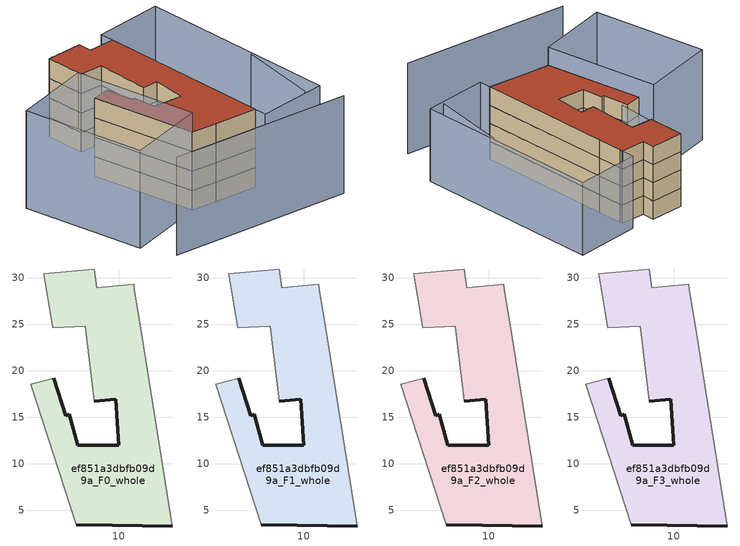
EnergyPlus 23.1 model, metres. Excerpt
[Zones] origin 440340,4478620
ef851a3dbfb09d9a_F0_whole
 floor ground (EU_floor_Construction): 11.57,29.29 11.66,28.73 12.3,24.89 15.75,3.33 9.3,3.43 5.4,3.49 0.5,18.54 3,19.2 4.28,15.2 4.67,15.33 5.55,12.03 10,11.99 9.65,16.95 7.36,16.73 6.36,24.78 2.86,24.62 1.94,30.41 7.32,30.94 7.6,28.93 z0
 wall outside (EU_wall_Construction): 7.36,16.73 9.65,16.95 10,11.99 5.55,12.03 4.67,15.33 4.28,15.2 3,19.2 / 5.4,3.49 9.3,3.43 15.75,3.33 z0:3
 wall adiabatic (EU_wall_Construction): 15.75,3.33 12.3,24.89 11.66,28.73 11.57,29.29 7.6,28.93 7.32,30.94 1.94,30.41 2.86,24.62 6.36,24.78 7.36,16.73 / 3,19.2 0.5,18.54 5.4,3.49 z0:3
ef851a3dbfb09d9a_F1_whole
 floor to ef851a3dbfb09d9a_F0_whole (EU_floor_Construction): 11.57,29.29 11.66,28.73 12.3,24.89 15.75,3.33 9.3,3.43 5.4,3.49 0.5,18.54 3,19.2 4.28,15.2 4.67,15.33 5.55,12.03 10,11.99 9.65,16.95 7.36,16.73 6.36,24.78 2.86,24.62 1.94,30.41 7.32,30.94 7.6,28.93 z3
 wall outside (EU_wall_Construction): 7.36,16.73 9.65,16.95 10,11.99 5.55,12.03 4.67,15.33 4.28,15.2 3,19.2 / 5.4,3.49 9.3,3.43 15.75,3.33 z3:6
 wall adiabatic (EU_wall_Construction): 15.75,3.33 12.3,24.89 11.66,28.73 11.57,29.29 7.6,28.93 7.32,30.94 1.94,30.41 2.86,24.62 6.36,24.78 7.36,16.73 / 3,19.2 0.5,18.54 5.4,3.49 z3:6
ef851a3dbfb09d9a_F2_whole
 floor to ef851a3dbfb09d9a_F1_whole (EU_floor_Construction): 11.57,29.29 11.66,28.73 12.3,24.89 15.75,3.33 9.3,3.43 5.4,3.49 0.5,18.54 3,19.2 4.28,15.2 4.67,15.33 5.55,12.03 10,11.99 9.65,16.95 7.36,16.73 6.36,24.78 2.86,24.62 1.94,30.41 7.32,30.94 7.6,28.93 z6
 wall outside (EU_wall_Construction): 7.36,16.73 9.65,16.95 10,11.99 5.55,12.03 4.67,15.33 4.28,15.2 3,19.2 / 5.4,3.49 9.3,3.43 15.75,3.33 z6:9
 wall adiabatic (EU_wall_Construction): 15.75,3.33 12.3,24.89 11.66,28.73 11.57,29.29 7.6,28.93 7.32,30.94 1.94,30.41 2.86,24.62 6.36,24.78 7.36,16.73 / 3,19.2 0.5,18.54 5.4,3.49 z6:9
ef851a3dbfb09d9a_F3_whole
 floor to ef851a3dbfb09d9a_F2_whole (EU_floor_Construction): 11.57,29.29 11.66,28.73 12.3,24.89 15.75,3.33 9.3,3.43 5.4,3.49 0.5,18.54 3,19.2 4.28,15.2 4.67,15.33 5.55,12.03 10,11.99 9.65,16.95 7.36,16.73 6.36,24.78 2.86,24.62 1.94,30.41 7.32,30.94 7.6,28.93 z9
 wall outside (EU_wall_Construction): 7.36,16.73 9.65,16.95 10,11.99 5.55,12.03 4.67,15.33 4.28,15.2 3,19.2 / 5.4,3.49 9.3,3.43 15.75,3.33 z9:12
 wall adiabatic (EU_wall_Construction): 15.75,3.33 12.3,24.89 11.66,28.73 11.57,29.29 7.6,28.93 7.32,30.94 1.94,30.41 2.86,24.62 6.36,24.78 7.36,16.73 / 3,19.2 0.5,18.54 5.4,3.49 z9:12
 roof outside (EU_roof_Construction): 15.75,3.33 12.3,24.89 11.66,28.73 11.57,29.29 7.6,28.93 7.32,30.94 1.94,30.41 2.86,24.62 6.36,24.78 7.36,16.73 9.65,16.95 10,11.99 5.55,12.03 4.67,15.33 4.28,15.2 3,19.2 0.5,18.54 5.4,3.49 9.3,3.43 z12
shading: 23.85,3.15 24.06,15.2 / 2.57,30.55 3.75,18.87 / 16.04,1.48 11.24,31.32 / 11.24,31.32 21.52,32.97 / 21.52,32.97 26.32,3.14 / 26.32,3.14 16.04,1.48 z0:12; -3.3,-4.6 24.2,-4.99 / -0.31,21.04 5.4,3.49 / 5.4,3.49 -6.1,-0.25 / -6.1,-0.25 -11.81,17.3 / -11.81,17.3 -0.31,21.04 z0:15
[Building]
EU S2 Campaign: North Axis=0; Terrain=City; Solar Distribution=FullExterior
[Site:Location]
Madrid: Latitude=40.5; Longitude=-3.5; Time Zone=1; Elevation=609
[SizingPeriod:WeatherFileDays]
AnnualSizingPeriod: Begin Month=1; Begin Day of Month=1; End Month=12; End Day of Month=31; Day of Week for Start Day=Monday; Use Weather File Daylight Saving Period=No; Use Weather File Rain and Snow Indicators=No
[MATERIAL]
EU_InternalMass_Material: Roughness=MediumRough; Thickness=0.1; Conductivity=1; Density=1800; Specific Heat=900; Thermal Absorptance=0.9; Solar Absorptance=0.7; Visible Absorptance=0.7
[MATERIAL:NOMASS] Roughness=MediumRough; Thermal Absorptance=0.9; Solar Absorptance=0.7; Visible Absorptance=0.7
Name | Thermal Resistance
EU_wall_NoMass | 0.419739
EU_roof_NoMass | 0.352165
EU_floor_NoMass | 0.608284
[CONSTRUCTION]
EU_wall_Construction: EU_wall_NoMass
EU_roof_Construction: EU_roof_NoMass
EU_floor_Construction: EU_floor_NoMass
EU_InternalMass_Construction: EU_InternalMass_Material
[ZONE] Type=1; Multiplier=1; Ceiling Height=autocalculate; Floor Area=autocalculate; Part of Total Floor Area=Yes
Name | Volume
ef851a3dbfb09d9a_F0_whole | 697.915
ef851a3dbfb09d9a_F1_whole; ef851a3dbfb09d9a_F2_whole; ef851a3dbfb09d9a_F3_whole | 697.916
[INTERNALMASS] Construction=EU_InternalMass_Construction; Surface Area=232.639
Name | Zone or ZoneList
ef851a3dbfb09d9a_F0_whole_EU_InternalMass | ef851a3dbfb09d9a_F0_whole
ef851a3dbfb09d9a_F1_whole_EU_InternalMass | ef851a3dbfb09d9a_F1_whole
ef851a3dbfb09d9a_F2_whole_EU_InternalMass | ef851a3dbfb09d9a_F2_whole
ef851a3dbfb09d9a_F3_whole_EU_InternalMass | ef851a3dbfb09d9a_F3_whole
[OTHEREQUIPMENT] Fuel Type=Electricity; Design Level Calculation Method=Watts/Area; Power per Zone Floor Area=1; Fraction Latent=0; Fraction Radiant=0; Fraction Lost=0; Carbon Dioxide Generation Rate=0; EndUse Subcategory=EU_Step8_InternalGains
Name | Zone or ZoneList or Space or SpaceList | Schedule
EU_Step8_InternalGain_ef851a3dbfb09d9a_F0_whole_f000 | ef851a3dbfb09d9a_F0_whole | EU_Step8_GainSchedule_ef851a3dbfb09d9a_F0_whole_f000
EU_Step8_InternalGain_ef851a3dbfb09d9a_F1_whole_f000 | ef851a3dbfb09d9a_F1_whole | EU_Step8_GainSchedule_ef851a3dbfb09d9a_F1_whole_f000
EU_Step8_InternalGain_ef851a3dbfb09d9a_F2_whole_f000 | ef851a3dbfb09d9a_F2_whole | EU_Step8_GainSchedule_ef851a3dbfb09d9a_F2_whole_f000
EU_Step8_InternalGain_ef851a3dbfb09d9a_F3_whole_f000 | ef851a3dbfb09d9a_F3_whole | EU_Step8_GainSchedule_ef851a3dbfb09d9a_F3_whole_f000
[ZONEVENTILATION:DESIGNFLOWRATE] Schedule=EU_AlwaysOn; Design Flow Rate Calculation Method=AirChanges/Hour; Air Changes per Hour=0.703302; Ventilation Type=Natural; Fan Pressure Rise=0; Fan Total Efficiency=1; Constant Term Coefficient=1; Temperature Term Coefficient=0; Velocity Term Coefficient=0; Velocity Squared Term Coefficient=0; Minimum Indoor Temperature=-100; Maximum Indoor Temperature=100; Delta Temperature=-100; Minimum Outdoor Temperature=-100; Maximum Outdoor Temperature=100; Maximum Wind Speed=40
Name | Zone or ZoneList or Space or SpaceList
EU_ConstantAir_ef851a3dbfb09d9a_F0_whole | ef851a3dbfb09d9a_F0_whole
EU_ConstantAir_ef851a3dbfb09d9a_F1_whole | ef851a3dbfb09d9a_F1_whole
EU_ConstantAir_ef851a3dbfb09d9a_F2_whole | ef851a3dbfb09d9a_F2_whole
EU_ConstantAir_ef851a3dbfb09d9a_F3_whole | ef851a3dbfb09d9a_F3_whole
[HVACTEMPLATE:THERMOSTAT] Constant Heating Setpoint=20; Constant Cooling Setpoint=50
EU_HeatOnly_ef851a3dbfb09d9a_F0_whole; EU_HeatOnly_ef851a3dbfb09d9a_F1_whole; EU_HeatOnly_ef851a3dbfb09d9a_F2_whole; EU_HeatOnly_ef851a3dbfb09d9a_F3_whole
[HVACTEMPLATE:ZONE:IDEALLOADSAIRSYSTEM] System Availability Schedule=EU_AlwaysOn; Maximum Heating Supply Air Temperature=50; Minimum Cooling Supply Air Temperature=13; Maximum Heating Supply Air Humidity Ratio=0.0156; Minimum Cooling Supply Air Humidity Ratio=0.0077; Heating Limit=NoLimit; Cooling Limit=NoLimit; Heating Availability Schedule=EU_AlwaysOn; Cooling Availability Schedule=EU_CoolingOff; Dehumidification Control Type=ConstantSensibleHeatRatio; Cooling Sensible Heat Ratio=0.7; Dehumidification Setpoint=60; Humidification Control Type=None; Humidification Setpoint=30; Outdoor Air Method=None; Outdoor Air Flow Rate per Person=0.00944; Outdoor Air Flow Rate per Zone Floor Area=0; Outdoor Air Flow Rate per Zone=0; Demand Controlled Ventilation Type=None; Outdoor Air Economizer Type=NoEconomizer; Heat Recovery Type=None; Sensible Heat Recovery Effectiveness=0.7; Latent Heat Recovery Effectiveness=0.65
Name | Template Thermostat
ef851a3dbfb09d9a_F0_whole | EU_HeatOnly_ef851a3dbfb09d9a_F0_whole
ef851a3dbfb09d9a_F1_whole | EU_HeatOnly_ef851a3dbfb09d9a_F1_whole
ef851a3dbfb09d9a_F2_whole | EU_HeatOnly_ef851a3dbfb09d9a_F2_whole
ef851a3dbfb09d9a_F3_whole | EU_HeatOnly_ef851a3dbfb09d9a_F3_whole
[SIZING:ZONE] Zone Cooling Design Supply Air Temperature Input Method=SupplyAirTemperature; Zone Cooling Design Supply Air Temperature=13; Zone Heating Design Supply Air Temperature Input Method=SupplyAirTemperature; Zone Heating Design Supply Air Temperature=50; Zone Cooling Design Supply Air Humidity Ratio=0.008; Zone Heating Design Supply Air Humidity Ratio=0.008; Cooling Design Air Flow Method=DesignDay; Cooling Design Air Flow Rate=0; Cooling Minimum Air Flow per Zone Floor Area=0.000762; Cooling Minimum Air Flow=0; Cooling Minimum Air Flow Fraction=0.2; Heating Design Air Flow Method=DesignDay; Heating Design Air Flow Rate=0; Heating Maximum Air Flow per Zone Floor Area=0.002032; Heating Maximum Air Flow=0.141576; Heating Maximum Air Flow Fraction=0.3; Account for Dedicated Outdoor Air System=No; Dedicated Outdoor Air System Control Strategy=NeutralSupplyAir; Dedicated Outdoor Air Low Setpoint Temperature for Design=autosize; Dedicated Outdoor Air High Setpoint Temperature for Design=autosize; Zone Load Sizing Method=Sensible Load Only No Latent Load; Zone Latent Cooling Design Supply Air Humidity Ratio Input Method=HumidityRatioDifference; Zone Cooling Design Supply Air Humidity Ratio Difference=0.005; Zone Latent Heating Design Supply Air Humidity Ratio Input Method=HumidityRatioDifference; Zone Humidification Design Supply Air Humidity Ratio Difference=0.005
ef851a3dbfb09d9a_F0_whole; ef851a3dbfb09d9a_F1_whole; ef851a3dbfb09d9a_F2_whole; ef851a3dbfb09d9a_F3_whole
[SCHEDULE:CONSTANT]
Name | Hourly Value
EU_AlwaysOn | 1
EU_CoolingOff | 0
[SCHEDULE:FILE] Column Number=1; Rows to Skip at Top=0; Number of Hours of Data=8760; Column Separator=Comma; Interpolate to Timestep=No; Minutes per Item=60; Adjust Schedule for Daylight Savings=Yes
Name | File
EU_Step8_GainSchedule_ef851a3dbfb09d9a_F0_whole_f000 | ../../schedules/ef851a3dbfb09d9a/ef851a3dbfb09d9a_F0_whole_f000_gain.csv
EU_Step8_GainSchedule_ef851a3dbfb09d9a_F1_whole_f000 | ../../schedules/ef851a3dbfb09d9a/ef851a3dbfb09d9a_F1_whole_f000_gain.csv
EU_Step8_GainSchedule_ef851a3dbfb09d9a_F2_whole_f000 | ../../schedules/ef851a3dbfb09d9a/ef851a3dbfb09d9a_F2_whole_f000_gain.csv
EU_Step8_GainSchedule_ef851a3dbfb09d9a_F3_whole_f000 | ../../schedules/ef851a3dbfb09d9a/ef851a3dbfb09d9a_F3_whole_f000_gain.csv
